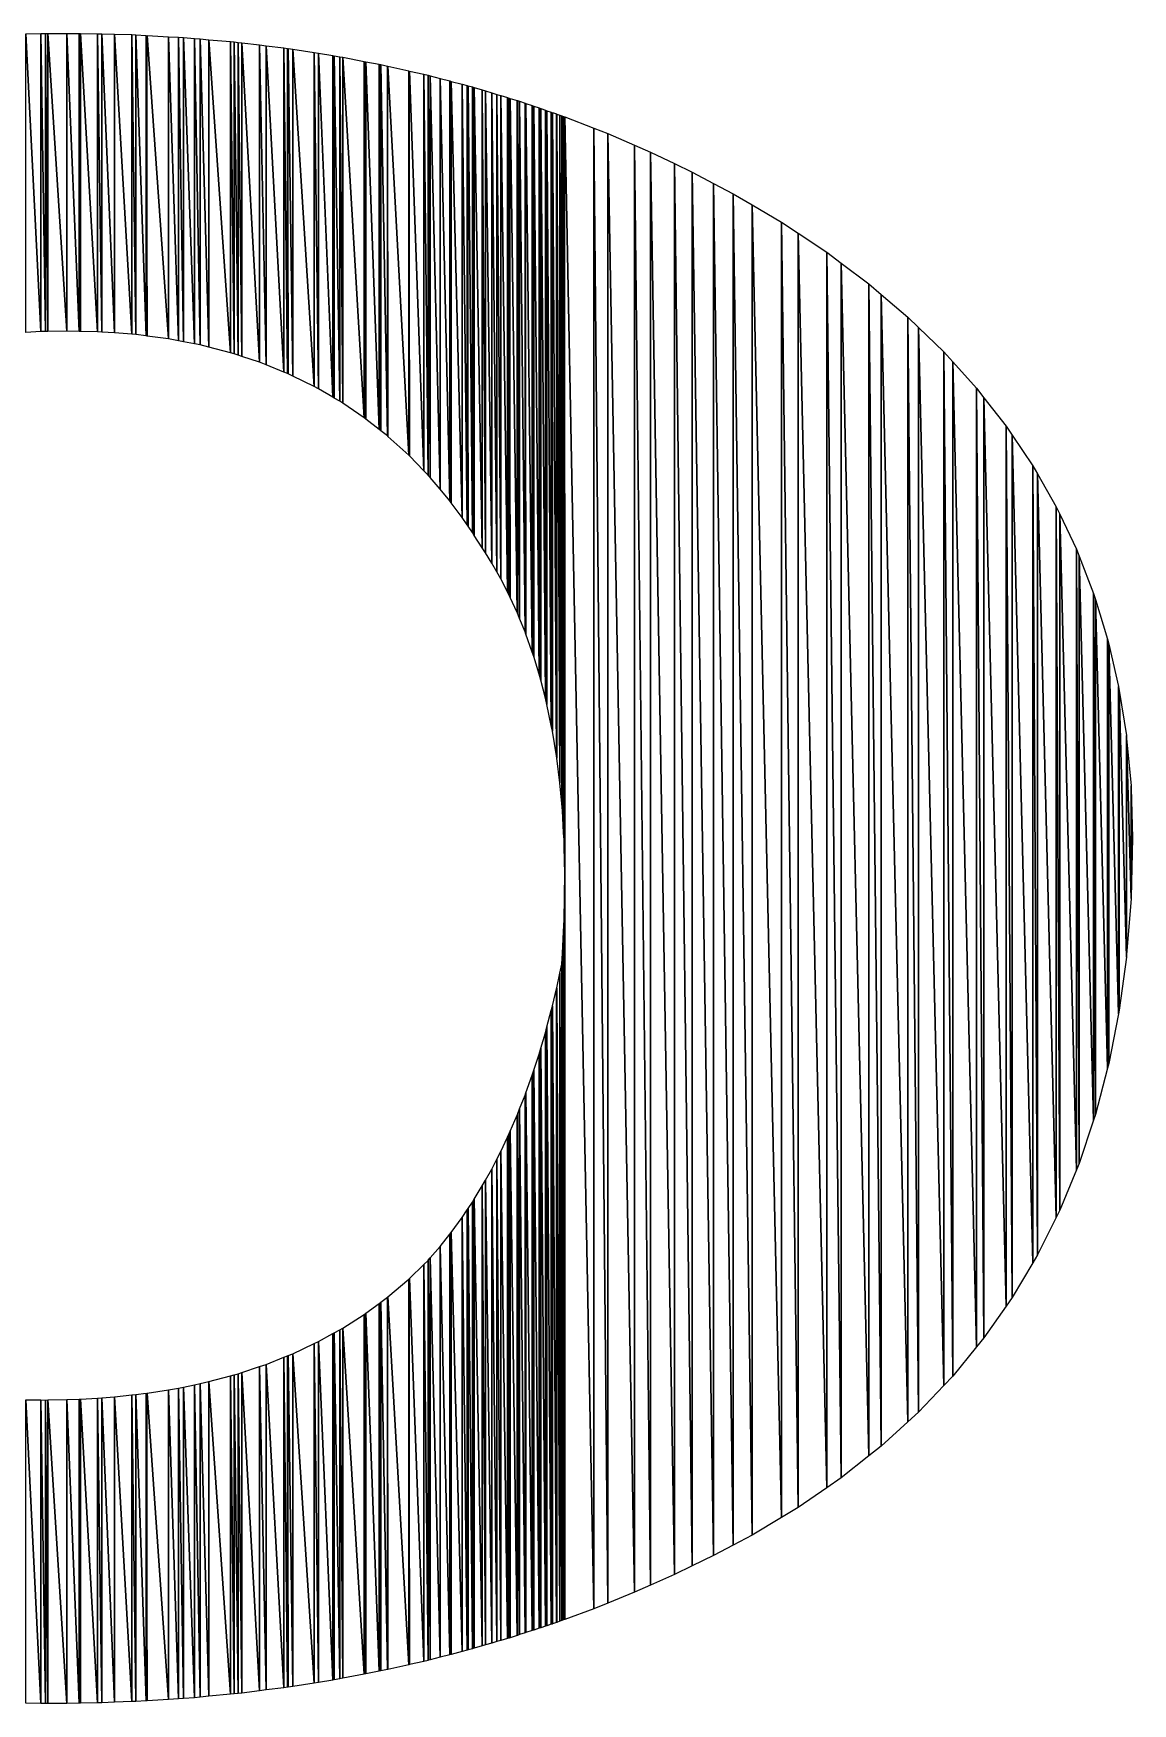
# Model space of a CAD drawing. Extents: x 0 to 4200, y 0 to 2970.
# Drawn here: x 3882.6 to 3898.12, y 308.56 to 332.15 of the extents above; entities that cross this region are included whole.
import ezdxf

# ---------------------------------------------------------------- set-up
doc = ezdxf.new("R2010")
doc.units = 0
doc.layers.get('0').update_dxf_attribs({"linetype": 'CONTINUOUS'})

msp = doc.modelspace()

# ---------------------------------------------------------------- linework, layer by layer
at = {"color": 7, "linetype": 'CONTINUOUS'}
for points in [[(3882.701751, 327.939749), (3882.488992, 332.146572), (3882.701751, 332.147879), (3882.701751, 327.939749)], [(3882.488992, 327.928352), (3882.488992, 332.146572), (3882.701751, 327.939749), (3882.488992, 327.928352)], [(3882.764672, 327.940846), (3882.701751, 332.147879), (3882.764672, 332.148265), (3882.764672, 327.940846)], [(3882.701751, 327.939749), (3882.701751, 332.147879), (3882.764672, 327.940846), (3882.701751, 327.939749)], [(3882.799983, 327.941462), (3882.764672, 332.148265), (3882.799983, 332.148482), (3882.799983, 327.941462)], [(3882.764672, 327.940846), (3882.764672, 332.148265), (3882.799983, 327.941462), (3882.764672, 327.940846)], [(3883.06795, 327.946132), (3882.799983, 332.148482), (3883.06795, 332.150128), (3883.06795, 327.946132)], [(3882.799983, 327.941462), (3882.799983, 332.148482), (3883.06795, 327.946132), (3882.799983, 327.941462)], [(3883.24313, 327.94181), (3883.06795, 332.150128), (3883.24313, 332.151203), (3883.24313, 327.94181)], [(3883.06795, 327.946132), (3883.06795, 332.150128), (3883.24313, 327.94181), (3883.06795, 327.946132)], [(3883.24313, 327.94181), (3883.24313, 332.151203), (3883.260553, 327.94138), (3883.24313, 327.94181)], [(3883.260553, 327.94138), (3883.24313, 332.151203), (3883.260553, 332.150788), (3883.260553, 327.94138)], [(3883.260553, 327.94138), (3883.260553, 332.150788), (3883.500238, 327.935466), (3883.260553, 327.94138)], [(3883.500238, 327.935466), (3883.260553, 332.150788), (3883.500238, 332.145073), (3883.500238, 327.935466)], [(3883.500238, 327.935466), (3883.500238, 332.145073), (3883.563853, 327.933896), (3883.500238, 327.935466)], [(3883.563853, 327.933896), (3883.500238, 332.145073), (3883.563853, 332.143556), (3883.563853, 327.933896)], [(3883.563853, 327.933896), (3883.563853, 332.143556), (3883.739557, 327.920433), (3883.563853, 327.933896)], [(3883.739557, 327.920433), (3883.563853, 332.143556), (3883.739557, 332.139367), (3883.739557, 327.920433)], [(3883.739557, 327.920433), (3883.739557, 332.139367), (3883.984672, 327.90165), (3883.739557, 327.920433)], [(3883.984672, 327.90165), (3883.739557, 332.139367), (3883.984672, 332.133522), (3883.984672, 327.90165)], [(3883.984672, 327.90165), (3883.984672, 332.133522), (3884.04289, 327.897189), (3883.984672, 327.90165)], [(3884.04289, 327.897189), (3883.984672, 332.133522), (3884.04289, 332.130331), (3884.04289, 327.897189)], [(3884.04289, 327.897189), (3884.04289, 332.130331), (3884.189985, 327.877719), (3884.04289, 327.897189)], [(3884.189985, 327.877719), (3884.04289, 332.130331), (3884.189985, 332.122266), (3884.189985, 327.877719)], [(3884.189985, 327.877719), (3884.189985, 332.122266), (3884.20169, 327.87617)], [(3884.20169, 327.87617), (3884.189985, 332.122266), (3884.20169, 327.87617)], [(3884.20169, 327.87617), (3884.20169, 332.121625), (3884.505067, 327.836013), (3884.20169, 327.87617)], [(3884.505067, 327.836013), (3884.20169, 332.121625), (3884.505067, 332.104993), (3884.505067, 327.836013)], [(3884.505067, 327.836013), (3884.505067, 332.104993), (3884.646956, 327.808724), (3884.505067, 327.836013)], [(3884.646956, 327.808724), (3884.505067, 332.104993), (3884.646956, 332.097214), (3884.646956, 327.808724)], [(3884.646956, 327.808724), (3884.646956, 332.097214), (3884.713618, 327.795904), (3884.646956, 327.808724)], [(3884.713618, 327.795904), (3884.646956, 332.097214), (3884.713618, 332.09356), (3884.713618, 327.795904)], [(3884.713618, 327.795904), (3884.713618, 332.09356), (3884.869227, 327.765977), (3884.713618, 327.795904)], [(3884.869227, 327.765977), (3884.713618, 332.09356), (3884.869227, 332.080045), (3884.869227, 327.765977)], [(3884.869227, 327.765977), (3884.869227, 332.080045), (3884.950386, 327.750368), (3884.869227, 327.765977)], [(3884.950386, 327.750368), (3884.869227, 332.080045), (3884.950386, 332.072997), (3884.950386, 327.750368)], [(3884.950386, 327.750368), (3884.950386, 332.072997), (3885.075361, 327.718251), (3884.950386, 327.750368)], [(3885.075361, 327.718251), (3884.950386, 332.072997), (3885.075361, 332.062143), (3885.075361, 327.718251)], [(3885.075361, 327.718251), (3885.075361, 332.062143), (3885.378853, 327.640257), (3885.075361, 327.718251)], [(3885.378853, 327.640257), (3885.075361, 332.062143), (3885.378853, 332.035786), (3885.378853, 327.640257)], [(3885.378853, 327.640257), (3885.378853, 332.035786), (3885.429968, 327.623545), (3885.378853, 327.640257)], [(3885.429968, 327.623545), (3885.378853, 332.035786), (3885.429968, 332.031347), (3885.429968, 327.623545)], [(3885.429968, 327.623545), (3885.429968, 332.031347), (3885.486911, 327.604928), (3885.429968, 327.623545)], [(3885.486911, 327.604928), (3885.429968, 332.031347), (3885.486911, 332.024515), (3885.486911, 327.604928)], [(3885.486911, 327.604928), (3885.486911, 332.024515), (3885.537971, 327.588235), (3885.486911, 327.604928)], [(3885.537971, 327.588235), (3885.486911, 332.024515), (3885.537971, 332.01839), (3885.537971, 327.588235)], [(3885.537971, 327.588235), (3885.537971, 332.01839), (3885.79047, 327.505681), (3885.537971, 327.588235)], [(3885.79047, 327.505681), (3885.537971, 332.01839), (3885.79047, 331.988096), (3885.79047, 327.505681)], [(3885.79047, 327.505681), (3885.79047, 331.988096), (3885.881611, 327.468964), (3885.79047, 327.505681)], [(3885.881611, 327.468964), (3885.79047, 331.988096), (3885.881611, 331.977162), (3885.881611, 327.468964)], [(3885.881611, 327.468964), (3885.881611, 331.977162), (3886.133724, 327.367397), (3885.881611, 327.468964)], [(3886.133724, 327.367397), (3885.881611, 331.977162), (3886.133724, 331.946915), (3886.133724, 327.367397)], [(3886.133724, 327.367397), (3886.133724, 331.946915), (3886.185243, 327.346642), (3886.133724, 327.367397)], [(3886.185243, 327.346642), (3886.133724, 331.946915), (3886.185243, 331.938968), (3886.185243, 327.346642)], [(3886.185243, 327.346642), (3886.185243, 331.938968), (3886.196219, 327.341313)], [(3886.196219, 327.341313), (3886.185243, 331.938968), (3886.196219, 327.341313)], [(3886.196219, 327.341313), (3886.196219, 331.937275), (3886.259467, 327.310604), (3886.196219, 327.341313)], [(3886.259467, 327.310604), (3886.196219, 331.937275), (3886.259467, 331.927518), (3886.259467, 327.310604)], [(3886.259467, 327.310604), (3886.259467, 331.927518), (3886.563174, 327.163142), (3886.259467, 327.310604)], [(3886.563174, 327.163142), (3886.259467, 331.927518), (3886.563174, 331.880668), (3886.563174, 327.163142)], [(3886.563174, 327.163142), (3886.563174, 331.880668), (3886.620483, 327.130136), (3886.563174, 327.163142)], [(3886.620483, 327.130136), (3886.563174, 331.880668), (3886.620483, 331.871827), (3886.620483, 327.130136)], [(3886.620483, 327.130136), (3886.620483, 331.871827), (3886.824886, 327.012416), (3886.620483, 327.130136)], [(3886.824886, 327.012416), (3886.620483, 331.871827), (3886.824886, 331.840296), (3886.824886, 327.012416)], [(3886.824886, 327.012416), (3886.824886, 331.840296), (3886.843978, 327.001421), (3886.824886, 327.012416)], [(3886.843978, 327.001421), (3886.824886, 331.840296), (3886.843978, 331.836673), (3886.843978, 327.001421)], [(3886.843978, 327.001421), (3886.843978, 331.836673), (3886.924267, 326.955181), (3886.843978, 327.001421)], [(3886.924267, 326.955181), (3886.843978, 331.836673), (3886.924267, 331.821436), (3886.924267, 326.955181)], [(3886.924267, 326.955181), (3886.924267, 331.821436), (3886.964666, 326.927906), (3886.924267, 326.955181)], [(3886.964666, 326.927906), (3886.924267, 331.821436), (3886.964666, 331.813769), (3886.964666, 326.927906)], [(3886.964666, 326.927906), (3886.964666, 331.813769), (3887.268527, 326.722761), (3886.964666, 326.927906)], [(3887.268527, 326.722761), (3886.964666, 331.813769), (3887.268527, 331.756104), (3887.268527, 326.722761)], [(3887.268527, 326.722761), (3887.268527, 331.756104), (3887.292021, 326.70433), (3887.268527, 326.722761)], [(3887.292021, 326.70433), (3887.268527, 331.756104), (3887.292021, 331.751645), (3887.292021, 326.70433)], [(3887.292021, 326.70433), (3887.292021, 331.751645), (3887.481252, 326.555874), (3887.292021, 326.70433)], [(3887.481252, 326.555874), (3887.292021, 331.751645), (3887.481252, 331.715734), (3887.481252, 326.555874)], [(3887.481252, 326.555874), (3887.481252, 331.715734), (3887.503455, 326.538455), (3887.481252, 326.555874)], [(3887.503455, 326.538455), (3887.481252, 331.715734), (3887.503455, 331.71152), (3887.503455, 326.538455)], [(3887.503455, 326.538455), (3887.503455, 331.71152), (3887.595958, 326.465885), (3887.503455, 326.538455)], [(3887.595958, 326.465885), (3887.503455, 331.71152), (3887.595958, 331.690561), (3887.595958, 326.465885)], [(3887.595958, 326.465885), (3887.595958, 331.690561), (3887.602554, 326.459911)], [(3887.602554, 326.459911), (3887.595958, 331.690561), (3887.602554, 326.459911)], [(3887.602554, 326.459911), (3887.602554, 331.689066), (3887.896269, 326.193876), (3887.602554, 326.459911)], [(3887.896269, 326.193876), (3887.602554, 331.689066), (3887.896269, 331.622514), (3887.896269, 326.193876)], [(3887.896269, 326.193876), (3887.896269, 331.622514), (3887.906563, 326.184553)], [(3887.906563, 326.184553), (3887.896269, 331.622514), (3887.906563, 326.184553)], [(3887.906563, 326.184553), (3887.906563, 331.620182), (3888.108046, 325.974838), (3887.906563, 326.184553)], [(3888.108046, 325.974838), (3887.906563, 331.620182), (3888.108046, 331.574529), (3888.108046, 325.974838)], [(3888.108046, 325.974838), (3888.108046, 331.574529), (3888.169432, 325.910944), (3888.108046, 325.974838)], [(3888.169432, 325.910944), (3888.108046, 331.574529), (3888.169432, 331.560619), (3888.169432, 325.910944)], [(3888.169432, 325.910944), (3888.169432, 331.560619), (3888.173173, 325.90705)], [(3888.173173, 325.90705), (3888.169432, 331.560619), (3888.173173, 325.90705)], [(3888.173173, 325.90705), (3888.173173, 331.559629), (3888.200346, 325.878767), (3888.173173, 325.90705)], [(3888.200346, 325.878767), (3888.173173, 331.559629), (3888.200346, 331.552434), (3888.200346, 325.878767)], [(3888.200346, 325.878767), (3888.200346, 331.552434), (3888.338642, 325.71387), (3888.200346, 325.878767)], [(3888.338642, 325.71387), (3888.200346, 331.552434), (3888.338642, 331.515818), (3888.338642, 325.71387)], [(3888.338642, 325.71387), (3888.338642, 331.515818), (3888.477311, 325.548529), (3888.338642, 325.71387)], [(3888.477311, 325.548529), (3888.338642, 331.515818), (3888.477311, 331.479103), (3888.477311, 325.548529)], [(3888.477311, 325.548529), (3888.477311, 331.479103), (3888.497642, 325.520809), (3888.477311, 325.548529)], [(3888.497642, 325.520809), (3888.477311, 331.479103), (3888.497642, 331.47372), (3888.497642, 325.520809)], [(3888.497642, 325.520809), (3888.497642, 331.47372), (3888.650198, 325.312815), (3888.497642, 325.520809)], [(3888.650198, 325.312815), (3888.497642, 331.47372), (3888.650198, 331.433328), (3888.650198, 325.312815)], [(3888.650198, 325.312815), (3888.650198, 331.433328), (3888.724363, 325.211699), (3888.650198, 325.312815)], [(3888.724363, 325.211699), (3888.650198, 331.433328), (3888.724363, 331.413692), (3888.724363, 325.211699)], [(3888.724363, 325.211699), (3888.724363, 331.413692), (3888.737462, 325.19384), (3888.724363, 325.211699)], [(3888.737462, 325.19384), (3888.724363, 331.413692), (3888.737462, 325.19384)], [(3888.737462, 325.19384), (3888.737462, 331.410224), (3888.796334, 325.102114), (3888.737462, 325.19384)], [(3888.796334, 325.102114), (3888.737462, 331.410224), (3888.796334, 331.394636), (3888.796334, 325.102114)], [(3888.796334, 325.102114), (3888.796334, 331.394636), (3888.822818, 325.060851), (3888.796334, 325.102114)], [(3888.822818, 325.060851), (3888.796334, 331.394636), (3888.822818, 331.387624), (3888.822818, 325.060851)], [(3888.822818, 325.060851), (3888.822818, 331.387624), (3888.936074, 324.884392), (3888.822818, 325.060851)], [(3888.936074, 324.884392), (3888.822818, 331.387624), (3888.936074, 331.353149), (3888.936074, 324.884392)], [(3888.936074, 324.884392), (3888.936074, 331.353149), (3888.980803, 324.814702), (3888.936074, 324.884392)], [(3888.980803, 324.814702), (3888.936074, 331.353149), (3888.980803, 331.339534), (3888.980803, 324.814702)], [(3888.980803, 324.814702), (3888.980803, 331.339534), (3889.069442, 324.667898), (3888.980803, 324.814702)], [(3889.069442, 324.667898), (3888.980803, 331.339534), (3889.069442, 331.312552), (3889.069442, 324.667898)], [(3889.069442, 324.667898), (3889.069442, 331.312552), (3889.142516, 324.546874), (3889.069442, 324.667898)], [(3889.142516, 324.546874), (3889.069442, 331.312552), (3889.142516, 331.290308), (3889.142516, 324.546874)], [(3889.142516, 324.546874), (3889.142516, 331.290308), (3889.196463, 324.445405), (3889.142516, 324.546874)], [(3889.196463, 324.445405), (3889.142516, 331.290308), (3889.196463, 331.273887), (3889.196463, 324.445405)], [(3889.196463, 324.445405), (3889.196463, 331.273887), (3889.291633, 324.266397), (3889.196463, 324.445405)], [(3889.291633, 324.266397), (3889.196463, 331.273887), (3889.291633, 331.244917), (3889.291633, 324.266397)], [(3889.291633, 324.266397), (3889.291633, 331.244917), (3889.31716, 324.211586), (3889.291633, 324.266397)], [(3889.31716, 324.211586), (3889.291633, 331.244917), (3889.31716, 331.237147), (3889.31716, 324.211586)], [(3889.31716, 324.211586), (3889.31716, 331.237147), (3889.33021, 324.183565), (3889.31716, 324.211586)], [(3889.33021, 324.183565), (3889.31716, 331.237147), (3889.33021, 324.183565)], [(3889.33021, 324.183565), (3889.33021, 331.233174), (3889.428157, 323.973255), (3889.33021, 324.183565)], [(3889.428157, 323.973255), (3889.33021, 331.233174), (3889.428157, 331.203359), (3889.428157, 323.973255)], [(3889.428157, 323.973255), (3889.428157, 331.203359), (3889.431558, 323.964862)], [(3889.431558, 323.964862), (3889.428157, 331.203359), (3889.431558, 323.964862)], [(3889.431558, 323.964862), (3889.431558, 331.202324), (3889.463613, 323.885761), (3889.431558, 323.964862)], [(3889.463613, 323.885761), (3889.431558, 331.202324), (3889.463613, 331.192566), (3889.463613, 323.885761)], [(3889.463613, 323.885761), (3889.463613, 331.192566), (3889.539681, 323.698054), (3889.463613, 323.885761)], [(3889.539681, 323.698054), (3889.463613, 331.192566), (3889.539681, 331.16628), (3889.539681, 323.698054)], [(3889.539681, 323.698054), (3889.539681, 331.16628), (3889.552089, 323.667435), (3889.539681, 323.698054)], [(3889.552089, 323.667435), (3889.539681, 331.16628), (3889.552089, 323.667435)], [(3889.552089, 323.667435), (3889.552089, 331.161992), (3889.641553, 323.411511), (3889.552089, 323.667435)], [(3889.641553, 323.411511), (3889.552089, 331.161992), (3889.641553, 331.131076), (3889.641553, 323.411511)], [(3889.641553, 323.411511), (3889.641553, 331.131076), (3889.663432, 323.348924), (3889.641553, 323.411511)], [(3889.663432, 323.348924), (3889.641553, 331.131076), (3889.663432, 331.123515), (3889.663432, 323.348924)], [(3889.663432, 323.348924), (3889.663432, 331.123515), (3889.737198, 323.101519), (3889.663432, 323.348924)], [(3889.737198, 323.101519), (3889.663432, 331.123515), (3889.737198, 331.098023), (3889.737198, 323.101519)], [(3889.737198, 323.101519), (3889.737198, 331.098023), (3889.762188, 323.017706), (3889.737198, 323.101519)], [(3889.762188, 323.017706), (3889.737198, 331.098023), (3889.762188, 331.089388), (3889.762188, 323.017706)], [(3889.762188, 323.017706), (3889.762188, 331.089388), (3889.826641, 322.760454), (3889.762188, 323.017706)], [(3889.826641, 322.760454), (3889.762188, 331.089388), (3889.826641, 331.067114), (3889.826641, 322.760454)], [(3889.826641, 322.760454), (3889.826641, 331.067114), (3889.84836, 322.673768), (3889.826641, 322.760454)], [(3889.84836, 322.673768), (3889.826641, 331.067114), (3889.84836, 331.059609), (3889.84836, 322.673768)], [(3889.84836, 322.673768), (3889.84836, 331.059609), (3889.909906, 322.375469), (3889.84836, 322.673768)], [(3889.909906, 322.375469), (3889.84836, 331.059609), (3889.909906, 331.038341), (3889.909906, 322.375469)], [(3889.909906, 322.375469), (3889.909906, 331.038341), (3889.92195, 322.317096), (3889.909906, 322.375469)], [(3889.92195, 322.317096), (3889.909906, 331.038341), (3889.92195, 322.317096)], [(3889.92195, 322.317096), (3889.92195, 331.034179), (3889.92559, 322.295056), (3889.92195, 322.317096)], [(3889.92559, 322.295056), (3889.92195, 331.034179), (3889.92559, 322.295056)], [(3889.92559, 322.295056), (3889.92559, 331.032921), (3889.98296, 321.947676), (3889.92559, 322.295056)], [(3889.98296, 321.947676), (3889.92559, 331.032921), (3889.98296, 331.013095), (3889.98296, 321.947676)], [(3889.98296, 321.947676), (3889.98296, 331.013095), (3889.987017, 321.915665), (3889.98296, 321.947676)], [(3889.987017, 321.915665), (3889.98296, 331.013095), (3889.987017, 321.915665)], [(3889.987017, 321.915665), (3889.987017, 331.011693), (3890.031393, 321.565493), (3889.987017, 321.915665)], [(3890.031393, 321.565493), (3889.987017, 331.011693), (3890.031393, 330.996358), (3890.031393, 321.565493)], [(3890.031393, 321.565493), (3890.031393, 330.996358), (3890.057998, 321.272455), (3890.031393, 321.565493)], [(3890.057998, 321.272455), (3890.031393, 330.996358), (3890.057998, 330.987164), (3890.057998, 321.272455)], [(3890.057998, 321.272455), (3890.057998, 330.987164), (3890.067251, 321.170534), (3890.057998, 321.272455)], [(3890.067251, 321.170534), (3890.057998, 330.987164), (3890.067251, 321.170534)], [(3890.067251, 321.170534), (3890.067251, 330.983967), (3890.08498, 320.860088), (3890.067251, 321.170534)], [(3890.08498, 320.860088), (3890.067251, 330.983967), (3890.08498, 330.97784), (3890.08498, 320.860088)], [(3890.08498, 320.860088), (3890.08498, 330.97784), (3890.090536, 320.762785), (3890.08498, 320.860088)], [(3890.090536, 320.762785), (3890.08498, 330.97784), (3890.090536, 320.762785)], [(3890.090536, 320.762785), (3890.090536, 330.97592), (3890.091818, 320.712471), (3890.090536, 320.762785)], [(3890.091818, 320.712471), (3890.090536, 330.97592), (3890.091818, 320.712471)], [(3890.091818, 320.712471), (3890.091818, 330.975477), (3890.099398, 320.41496), (3890.091818, 320.712471)], [(3890.099398, 320.41496), (3890.091818, 330.975477), (3890.099398, 320.41496)], [(3890.099398, 320.41496), (3890.099398, 330.972533), (3890.101251, 320.342231), (3890.099398, 320.41496)], [(3890.101251, 320.342231), (3890.099398, 330.972533), (3890.101251, 320.342231)], [(3890.101251, 309.751378), (3890.101251, 330.971813), (3890.510508, 309.901002), (3890.101251, 309.751378)], [(3890.510508, 309.901002), (3890.101251, 330.971813), (3890.510508, 330.812868), (3890.510508, 309.901002)], [(3890.510508, 309.901002), (3890.510508, 330.812868), (3890.707434, 309.980679), (3890.510508, 309.901002)], [(3890.707434, 309.980679), (3890.510508, 330.812868), (3890.707434, 330.736387), (3890.707434, 309.980679)], [(3890.707434, 309.980679), (3890.707434, 330.736387), (3891.084969, 310.133432), (3890.707434, 309.980679)], [(3891.084969, 310.133432), (3890.707434, 330.736387), (3891.084969, 330.572947), (3891.084969, 310.133432)], [(3891.084969, 310.133432), (3891.084969, 330.572947), (3891.310462, 310.233789), (3891.084969, 310.133432)], [(3891.310462, 310.233789), (3891.084969, 330.572947), (3891.310462, 330.475328), (3891.310462, 310.233789)], [(3891.310462, 310.233789), (3891.310462, 330.475328), (3891.648978, 310.384446), (3891.310462, 310.233789)], [(3891.648978, 310.384446), (3891.310462, 330.475328), (3891.648978, 330.313078), (3891.648978, 310.384446)], [(3891.648978, 310.384446), (3891.648978, 330.313078), (3891.900903, 310.507139), (3891.648978, 310.384446)], [(3891.900903, 310.507139), (3891.648978, 330.313078), (3891.900903, 330.192331), (3891.900903, 310.507139)], [(3891.900903, 310.507139), (3891.900903, 330.192331), (3892.20254, 310.654043), (3891.900903, 310.507139)], [(3892.20254, 310.654043), (3891.900903, 330.192331), (3892.20254, 330.033173), (3892.20254, 310.654043)], [(3892.20254, 310.654043), (3892.20254, 330.033173), (3892.478756, 310.800603), (3892.20254, 310.654043)], [(3892.478756, 310.800603), (3892.20254, 330.033173), (3892.478756, 329.887427), (3892.478756, 310.800603)], [(3892.478756, 310.800603), (3892.478756, 329.887427), (3892.745658, 310.94222), (3892.478756, 310.800603)], [(3892.745658, 310.94222), (3892.478756, 329.887427), (3892.745658, 329.729927), (3892.745658, 310.94222)], [(3892.745658, 310.94222), (3892.745658, 329.729927), (3893.161942, 311.190926), (3892.745658, 310.94222)], [(3893.161942, 311.190926), (3892.745658, 329.729927), (3893.161942, 329.484276), (3893.161942, 311.190926)], [(3893.161942, 311.190926), (3893.161942, 329.484276), (3893.396523, 311.331075), (3893.161942, 311.190926)], [(3893.396523, 311.331075), (3893.161942, 329.484276), (3893.396523, 329.328236), (3893.396523, 311.331075)], [(3893.396523, 311.331075), (3893.396523, 329.328236), (3893.801073, 311.609465), (3893.396523, 311.331075)], [(3893.801073, 311.609465), (3893.396523, 329.328236), (3893.801073, 329.059135), (3893.801073, 311.609465)], [(3893.801073, 311.609465), (3893.801073, 329.059135), (3894.005419, 311.750085), (3893.801073, 311.609465)], [(3894.005419, 311.750085), (3893.801073, 329.059135), (3894.005419, 328.905588), (3894.005419, 311.750085)], [(3894.005419, 311.750085), (3894.005419, 328.905588), (3894.396147, 312.059663), (3894.005419, 311.750085)], [(3894.396147, 312.059663), (3894.005419, 328.905588), (3894.396147, 328.611991), (3894.396147, 312.059663)], [(3894.396147, 312.059663), (3894.396147, 328.611991), (3894.572344, 312.199265), (3894.396147, 312.059663)], [(3894.572344, 312.199265), (3894.396147, 328.611991), (3894.572344, 328.461968), (3894.572344, 312.199265)], [(3894.572344, 312.199265), (3894.572344, 328.461968), (3894.947162, 312.541533), (3894.572344, 312.199265)], [(3894.947162, 312.541533), (3894.572344, 328.461968), (3894.947162, 328.142829), (3894.947162, 312.541533)], [(3894.947162, 312.541533), (3894.947162, 328.142829), (3895.097294, 312.678628), (3894.947162, 312.541533)], [(3895.097294, 312.678628), (3894.947162, 328.142829), (3895.097294, 327.997364), (3895.097294, 312.678628)], [(3895.097294, 312.678628), (3895.097294, 327.997364), (3895.454113, 313.055091), (3895.097294, 312.678628)], [(3895.454113, 313.055091), (3895.097294, 327.997364), (3895.454113, 327.651636), (3895.454113, 313.055091)], [(3895.454113, 313.055091), (3895.454113, 327.651636), (3895.580266, 313.188188), (3895.454113, 313.055091)], [(3895.580266, 313.188188), (3895.454113, 327.651636), (3895.580266, 327.51176), (3895.580266, 313.188188)], [(3895.580266, 313.188188), (3895.580266, 327.51176), (3895.916998, 313.600348), (3895.580266, 313.188188)], [(3895.916998, 313.600348), (3895.580266, 327.51176), (3895.916998, 327.138396), (3895.916998, 313.600348)], [(3895.916998, 313.600348), (3895.916998, 327.138396), (3896.021256, 313.72796), (3895.916998, 313.600348)], [(3896.021256, 313.72796), (3895.916998, 327.138396), (3896.021256, 327.005141), (3896.021256, 313.72796)], [(3896.021256, 313.72796), (3896.021256, 327.005141), (3896.335813, 314.177319), (3896.021256, 313.72796)], [(3896.335813, 314.177319), (3896.021256, 327.005141), (3896.335813, 326.603098), (3896.335813, 314.177319)], [(3896.335813, 314.177319), (3896.335813, 326.603098), (3896.420262, 314.297958), (3896.335813, 314.177319)], [(3896.420262, 314.297958), (3896.335813, 326.603098), (3896.420262, 326.477492), (3896.420262, 314.297958)], [(3896.420262, 314.297958), (3896.420262, 326.477492), (3896.710556, 314.786013), (3896.420262, 314.297958)], [(3896.710556, 314.786013), (3896.420262, 326.477492), (3896.710556, 326.045725), (3896.710556, 314.786013)], [(3896.710556, 314.786013), (3896.710556, 326.045725), (3896.777281, 314.898195), (3896.710556, 314.786013)], [(3896.777281, 314.898195), (3896.710556, 326.045725), (3896.777281, 325.928796), (3896.777281, 314.898195)], [(3896.777281, 314.898195), (3896.777281, 325.928796), (3897.041223, 315.426442), (3896.777281, 314.898195)], [(3897.041223, 315.426442), (3896.777281, 325.928796), (3897.041223, 325.466265), (3897.041223, 315.426442)], [(3897.041223, 315.426442), (3897.041223, 325.466265), (3897.09231, 315.528686), (3897.041223, 315.426442)], [(3897.09231, 315.528686), (3897.041223, 325.466265), (3897.09231, 325.359031), (3897.09231, 315.528686)], [(3897.09231, 315.528686), (3897.09231, 325.359031), (3897.327811, 316.098613), (3897.09231, 315.528686)], [(3897.327811, 316.098613), (3897.09231, 325.359031), (3897.327811, 324.864702), (3897.327811, 316.098613)], [(3897.327811, 316.098613), (3897.327811, 324.864702), (3897.365344, 316.189444), (3897.327811, 316.098613)], [(3897.365344, 316.189444), (3897.327811, 324.864702), (3897.365344, 324.768175), (3897.365344, 316.189444)], [(3897.365344, 316.189444), (3897.365344, 324.768175), (3897.570317, 316.802525), (3897.365344, 316.189444)], [(3897.570317, 316.802525), (3897.365344, 324.768175), (3897.570317, 324.241024), (3897.570317, 316.802525)], [(3897.570317, 316.802525), (3897.570317, 324.241024), (3897.596382, 316.880485), (3897.570317, 316.802525)], [(3897.596382, 316.880485), (3897.570317, 324.241024), (3897.596382, 324.156191), (3897.596382, 316.880485)], [(3897.596382, 316.880485), (3897.596382, 324.156191), (3897.768739, 317.538168), (3897.596382, 316.880485)], [(3897.768739, 317.538168), (3897.596382, 324.156191), (3897.768739, 323.595216), (3897.768739, 317.538168)], [(3897.768739, 317.538168), (3897.768739, 323.595216), (3897.78542, 317.601821), (3897.768739, 317.538168)], [(3897.78542, 317.601821), (3897.768739, 323.595216), (3897.78542, 323.52302), (3897.78542, 317.601821)], [(3897.78542, 317.601821), (3897.78542, 323.52302), (3897.923072, 318.305499), (3897.78542, 317.601821)], [(3897.923072, 318.305499), (3897.78542, 323.52302), (3897.923072, 322.927264), (3897.923072, 318.305499)], [(3897.923072, 318.305499), (3897.923072, 322.927264), (3897.932455, 318.353467), (3897.923072, 318.305499)], [(3897.932455, 318.353467), (3897.923072, 322.927264), (3897.932455, 322.868525), (3897.932455, 318.353467)], [(3897.932455, 318.353467), (3897.932455, 322.868525), (3898.033314, 319.104387), (3897.932455, 318.353467)], [(3898.033314, 319.104387), (3897.932455, 322.868525), (3898.033314, 322.237154), (3898.033314, 319.104387)], [(3898.033314, 319.104387), (3898.033314, 322.237154), (3898.037484, 319.135436), (3898.033314, 319.104387)], [(3898.037484, 319.135436), (3898.033314, 322.237154), (3898.037484, 322.192248), (3898.037484, 319.135436)], [(3898.037484, 319.135436), (3898.037484, 322.192248), (3898.099461, 319.934305), (3898.037484, 319.135436)], [(3898.099461, 319.934305), (3898.037484, 322.192248), (3898.099461, 321.524872), (3898.099461, 319.934305)], [(3898.099461, 319.934305), (3898.099461, 321.524872), (3898.100504, 319.947744)], [(3898.100504, 319.947744), (3898.099461, 321.524872), (3898.100504, 321.490144), (3898.100504, 319.947744)], [(3898.100504, 319.947744), (3898.100504, 321.490144), (3898.121511, 320.790404), (3898.100504, 319.947744)], [(3890.101251, 309.751378), (3890.099398, 319.908859), (3890.101251, 320.342231), (3890.101251, 309.751378)], [(3890.099398, 309.750701), (3890.091818, 319.674283), (3890.099398, 319.908859), (3890.099398, 309.750701)], [(3890.099398, 309.750701), (3890.099398, 319.908859), (3890.101251, 309.751378)], [(3890.090536, 309.747461), (3890.08498, 319.462654), (3890.090536, 319.634613), (3890.090536, 309.747461)], [(3890.091818, 309.74793), (3890.090536, 319.634613), (3890.091818, 319.674283), (3890.091818, 309.74793)], [(3890.090536, 309.747461), (3890.090536, 319.634613), (3890.091818, 309.74793)], [(3890.091818, 309.74793), (3890.091818, 319.674283), (3890.099398, 309.750701)], [(3890.08498, 309.74543), (3890.067251, 319.161032), (3890.08498, 319.462654), (3890.08498, 309.74543)], [(3890.08498, 309.74543), (3890.08498, 319.462654), (3890.090536, 309.747461)], [(3890.057998, 309.735565), (3890.031393, 318.879345), (3890.057998, 319.003603), (3890.057998, 309.735565)], [(3890.067251, 309.738948), (3890.057998, 319.003603), (3890.067251, 319.161032), (3890.067251, 309.738948)], [(3890.057998, 309.735565), (3890.057998, 319.003603), (3890.067251, 309.738948)], [(3890.067251, 309.738948), (3890.067251, 319.161032), (3890.08498, 309.74543), (3890.067251, 309.738948)], [(3890.031393, 309.725838), (3889.987017, 318.672085), (3890.031393, 318.879345), (3890.031393, 309.725838)], [(3890.031393, 309.725838), (3890.031393, 318.879345), (3890.057998, 309.735565), (3890.031393, 309.725838)], [(3889.98296, 309.708131), (3889.92559, 318.41549), (3889.98296, 318.655139), (3889.98296, 309.708131)], [(3889.987017, 309.709615), (3889.98296, 318.655139), (3889.987017, 318.672085), (3889.987017, 309.709615)], [(3889.98296, 309.708131), (3889.98296, 318.655139), (3889.987017, 309.709615)], [(3889.987017, 309.709615), (3889.987017, 318.672085), (3890.031393, 309.725838), (3889.987017, 309.709615)], [(3889.909906, 309.682013), (3889.84836, 318.118834), (3889.909906, 318.349975), (3889.909906, 309.682013)], [(3889.92195, 309.685963), (3889.909906, 318.349975), (3889.92195, 318.400285), (3889.92195, 309.685963)], [(3889.909906, 309.682013), (3889.909906, 318.349975), (3889.92195, 309.685963)], [(3889.92559, 309.687157), (3889.92195, 318.400285), (3889.92559, 318.41549), (3889.92559, 309.687157)], [(3889.92195, 309.685963), (3889.92195, 318.400285), (3889.92559, 309.687157)], [(3889.92559, 309.687157), (3889.92559, 318.41549), (3889.98296, 309.708131), (3889.92559, 309.687157)], [(3889.826641, 309.654706), (3889.762188, 317.818699), (3889.826641, 318.037268), (3889.826641, 309.654706)], [(3889.84836, 309.661829), (3889.826641, 318.037268), (3889.84836, 318.118834), (3889.84836, 309.661829)], [(3889.826641, 309.654706), (3889.826641, 318.037268), (3889.84836, 309.661829), (3889.826641, 309.654706)], [(3889.84836, 309.661829), (3889.84836, 318.118834), (3889.909906, 309.682013), (3889.84836, 309.661829)], [(3889.762188, 309.633569), (3889.737198, 317.733956), (3889.762188, 317.818699), (3889.762188, 309.633569)], [(3889.762188, 309.633569), (3889.762188, 317.818699), (3889.826641, 309.654706), (3889.762188, 309.633569)], [(3889.737198, 309.625373), (3889.663432, 317.507269), (3889.737198, 317.733956), (3889.737198, 309.625373)], [(3889.737198, 309.625373), (3889.737198, 317.733956), (3889.762188, 309.633569), (3889.737198, 309.625373)], [(3889.641553, 309.594006), (3889.552089, 317.190152), (3889.641553, 317.440034), (3889.641553, 309.594006)], [(3889.663432, 309.601181), (3889.641553, 317.440034), (3889.663432, 317.507269), (3889.663432, 309.601181)], [(3889.641553, 309.594006), (3889.641553, 317.440034), (3889.663432, 309.601181), (3889.641553, 309.594006)], [(3889.663432, 309.601181), (3889.663432, 317.507269), (3889.737198, 309.625373), (3889.663432, 309.601181)], [(3889.539681, 309.560596), (3889.463613, 316.96191), (3889.539681, 317.155495), (3889.539681, 309.560596)], [(3889.552089, 309.564665), (3889.539681, 317.155495), (3889.552089, 317.190152), (3889.552089, 309.564665)], [(3889.539681, 309.560596), (3889.539681, 317.155495), (3889.552089, 309.564665)], [(3889.552089, 309.564665), (3889.552089, 317.190152), (3889.641553, 309.594006), (3889.552089, 309.564665)], [(3889.428157, 309.524021), (3889.33021, 316.644862), (3889.428157, 316.872431), (3889.428157, 309.524021)], [(3889.428157, 309.524021), (3889.428157, 316.872431), (3889.431558, 309.525137)], [(3889.431558, 309.525137), (3889.428157, 316.872431), (3889.431558, 309.525137)], [(3889.463613, 309.535649), (3889.431558, 316.880333), (3889.463613, 316.96191), (3889.463613, 309.535649)], [(3889.431558, 309.525137), (3889.431558, 316.880333), (3889.463613, 309.535649), (3889.431558, 309.525137)], [(3889.463613, 309.535649), (3889.463613, 316.96191), (3889.539681, 309.560596), (3889.463613, 309.535649)], [(3889.31716, 309.488094), (3889.291633, 316.560309), (3889.31716, 316.614542), (3889.31716, 309.488094)], [(3889.33021, 309.491899), (3889.31716, 316.614542), (3889.33021, 316.644862), (3889.33021, 309.491899)], [(3889.31716, 309.488094), (3889.31716, 316.614542), (3889.33021, 309.491899)], [(3889.33021, 309.491899), (3889.33021, 316.644862), (3889.428157, 309.524021), (3889.33021, 309.491899)], [(3889.196463, 309.452897), (3889.142516, 316.253183), (3889.196463, 316.358115), (3889.196463, 309.452897)], [(3889.291633, 309.48065), (3889.196463, 316.358115), (3889.291633, 316.560309), (3889.291633, 309.48065)], [(3889.196463, 309.452897), (3889.196463, 316.358115), (3889.291633, 309.48065), (3889.196463, 309.452897)], [(3889.291633, 309.48065), (3889.291633, 316.560309), (3889.31716, 309.488094), (3889.291633, 309.48065)], [(3889.069442, 309.415857), (3888.980803, 315.953055), (3889.069442, 316.111047), (3889.069442, 309.415857)], [(3889.142516, 309.437166), (3889.069442, 316.111047), (3889.142516, 316.253183), (3889.142516, 309.437166)], [(3889.069442, 309.415857), (3889.069442, 316.111047), (3889.142516, 309.437166), (3889.069442, 309.415857)], [(3889.142516, 309.437166), (3889.142516, 316.253183), (3889.196463, 309.452897), (3889.142516, 309.437166)], [(3888.936074, 309.376966), (3888.822818, 315.688241), (3888.936074, 315.87333), (3888.936074, 309.376966)], [(3888.980803, 309.390009), (3888.936074, 315.87333), (3888.980803, 315.953055), (3888.980803, 309.390009)], [(3888.936074, 309.376966), (3888.936074, 315.87333), (3888.980803, 309.390009), (3888.936074, 309.376966)], [(3888.980803, 309.390009), (3888.980803, 315.953055), (3889.069442, 309.415857), (3888.980803, 309.390009)], [(3888.796334, 309.336217), (3888.737462, 315.556721), (3888.796334, 315.64496), (3888.796334, 309.336217)], [(3888.822818, 309.34394), (3888.796334, 315.64496), (3888.822818, 315.688241), (3888.822818, 309.34394)], [(3888.796334, 309.336217), (3888.796334, 315.64496), (3888.822818, 309.34394), (3888.796334, 309.336217)], [(3888.822818, 309.34394), (3888.822818, 315.688241), (3888.936074, 309.376966), (3888.822818, 309.34394)], [(3888.650198, 309.296207), (3888.497642, 315.216231), (3888.650198, 315.425929), (3888.650198, 309.296207)], [(3888.724363, 309.31523), (3888.650198, 315.425929), (3888.724363, 315.537089), (3888.724363, 309.31523)], [(3888.650198, 309.296207), (3888.650198, 315.425929), (3888.724363, 309.31523), (3888.650198, 309.296207)], [(3888.737462, 309.319049), (3888.724363, 315.537089), (3888.737462, 315.556721), (3888.737462, 309.319049)], [(3888.724363, 309.31523), (3888.724363, 315.537089), (3888.737462, 309.319049)], [(3888.737462, 309.319049), (3888.737462, 315.556721), (3888.796334, 309.336217), (3888.737462, 309.319049)], [(3888.477311, 309.251863), (3888.338642, 315.01586), (3888.477311, 315.19061), (3888.477311, 309.251863)], [(3888.497642, 309.257078), (3888.477311, 315.19061), (3888.497642, 315.216231), (3888.497642, 309.257078)], [(3888.477311, 309.251863), (3888.477311, 315.19061), (3888.497642, 309.257078), (3888.477311, 309.251863)], [(3888.497642, 309.257078), (3888.497642, 315.216231), (3888.650198, 309.296207), (3888.497642, 309.257078)], [(3888.338642, 309.216296), (3888.200346, 314.856184), (3888.338642, 315.01586), (3888.338642, 309.216296)], [(3888.338642, 309.216296), (3888.338642, 315.01586), (3888.477311, 309.251863), (3888.338642, 309.216296)], [(3888.108046, 309.157151), (3887.906563, 314.565054), (3888.108046, 314.761357), (3888.108046, 309.157151)], [(3888.169432, 309.172896), (3888.108046, 314.761357), (3888.169432, 314.821166), (3888.169432, 309.172896)], [(3888.108046, 309.157151), (3888.108046, 314.761357), (3888.169432, 309.172896), (3888.108046, 309.157151)], [(3888.169432, 309.172896), (3888.169432, 314.821166), (3888.173173, 309.173855)], [(3888.173173, 309.173855), (3888.169432, 314.821166), (3888.173173, 309.173855)], [(3888.200346, 309.180825), (3888.173173, 314.824811), (3888.200346, 314.856184), (3888.200346, 309.180825)], [(3888.173173, 309.173855), (3888.173173, 314.824811), (3888.200346, 309.180825), (3888.173173, 309.173855)], [(3888.200346, 309.180825), (3888.200346, 314.856184), (3888.338642, 309.216296), (3888.200346, 309.180825)], [(3887.896269, 309.110022), (3887.602554, 314.30504), (3887.896269, 314.555025), (3887.896269, 309.110022)], [(3887.896269, 309.110022), (3887.896269, 314.555025), (3887.906563, 309.112312)], [(3887.906563, 309.112312), (3887.896269, 314.555025), (3887.906563, 309.112312)], [(3887.906563, 309.112312), (3887.906563, 314.565054), (3888.108046, 309.157151), (3887.906563, 309.112312)], [(3887.481252, 309.017663), (3887.292021, 314.074855), (3887.481252, 314.215124), (3887.481252, 309.017663)], [(3887.503455, 309.022604), (3887.481252, 314.215124), (3887.503455, 314.231582), (3887.503455, 309.022604)], [(3887.481252, 309.017663), (3887.481252, 314.215124), (3887.503455, 309.022604), (3887.481252, 309.017663)], [(3887.595958, 309.04319), (3887.503455, 314.231582), (3887.595958, 314.300151), (3887.595958, 309.04319)], [(3887.503455, 309.022604), (3887.503455, 314.231582), (3887.595958, 309.04319), (3887.503455, 309.022604)], [(3887.595958, 309.04319), (3887.595958, 314.300151), (3887.602554, 309.044658)], [(3887.602554, 309.044658), (3887.595958, 314.300151), (3887.602554, 309.044658)], [(3887.602554, 309.044658), (3887.602554, 314.30504), (3887.896269, 309.110022), (3887.602554, 309.044658)], [(3887.268527, 308.977308), (3886.964666, 313.864468), (3887.268527, 314.059756), (3887.268527, 308.977308)], [(3887.292021, 308.981765), (3887.268527, 314.059756), (3887.292021, 314.074855), (3887.292021, 308.981765)], [(3887.268527, 308.977308), (3887.268527, 314.059756), (3887.292021, 308.981765), (3887.268527, 308.977308)], [(3887.292021, 308.981765), (3887.292021, 314.074855), (3887.481252, 309.017663), (3887.292021, 308.981765)], [(3886.824886, 308.893754), (3886.620483, 313.673878), (3886.824886, 313.787065), (3886.824886, 308.893754)], [(3886.843978, 308.896769), (3886.824886, 313.787065), (3886.843978, 313.797638), (3886.843978, 308.896769)], [(3886.824886, 308.893754), (3886.824886, 313.787065), (3886.843978, 308.896769), (3886.824886, 308.893754)], [(3886.924267, 308.912), (3886.843978, 313.797638), (3886.924267, 313.842097), (3886.924267, 308.912)], [(3886.843978, 308.896769), (3886.843978, 313.797638), (3886.924267, 308.912), (3886.843978, 308.896769)], [(3886.964666, 308.919664), (3886.924267, 313.842097), (3886.964666, 313.864468), (3886.964666, 308.919664)], [(3886.924267, 308.912), (3886.924267, 313.842097), (3886.964666, 308.919664), (3886.924267, 308.912)], [(3886.964666, 308.919664), (3886.964666, 313.864468), (3887.268527, 308.977308), (3886.964666, 308.919664)], [(3886.259467, 308.804458), (3886.196219, 313.477807), (3886.259467, 313.503083), (3886.259467, 308.804458)], [(3886.563174, 308.852422), (3886.259467, 313.503083), (3886.563174, 313.646765), (3886.563174, 308.852422)], [(3886.259467, 308.804458), (3886.259467, 313.503083), (3886.563174, 308.852422), (3886.259467, 308.804458)], [(3886.620483, 308.861473), (3886.563174, 313.646765), (3886.620483, 313.673878), (3886.620483, 308.861473)], [(3886.563174, 308.852422), (3886.563174, 313.646765), (3886.620483, 308.861473), (3886.563174, 308.852422)], [(3886.620483, 308.861473), (3886.620483, 313.673878), (3886.824886, 308.893754), (3886.620483, 308.861473)], [(3885.79047, 308.742875), (3885.537971, 313.237845), (3885.79047, 313.321783), (3885.79047, 308.742875)], [(3885.881611, 308.754464), (3885.79047, 313.321783), (3885.881611, 313.352081), (3885.881611, 308.754464)], [(3885.79047, 308.742875), (3885.79047, 313.321783), (3885.881611, 308.754464), (3885.79047, 308.742875)], [(3886.133724, 308.786523), (3885.881611, 313.352081), (3886.133724, 313.452833), (3886.133724, 308.786523)], [(3885.881611, 308.754464), (3885.881611, 313.352081), (3886.133724, 308.786523), (3885.881611, 308.754464)], [(3886.185243, 308.793074), (3886.133724, 313.452833), (3886.185243, 313.473421), (3886.185243, 308.793074)], [(3886.133724, 308.786523), (3886.133724, 313.452833), (3886.185243, 308.793074), (3886.133724, 308.786523)], [(3886.185243, 308.793074), (3886.185243, 313.473421), (3886.196219, 308.79447)], [(3886.196219, 308.79447), (3886.185243, 313.473421), (3886.196219, 308.79447)], [(3886.196219, 308.79447), (3886.196219, 313.477807), (3886.259467, 308.804458), (3886.196219, 308.79447)], [(3884.713618, 308.635008), (3884.646956, 313.017821), (3884.713618, 313.03208), (3884.713618, 308.635008)], [(3884.869227, 308.645662), (3884.713618, 313.03208), (3884.869227, 313.065363), (3884.869227, 308.645662)], [(3884.713618, 308.635008), (3884.713618, 313.03208), (3884.869227, 308.645662), (3884.713618, 308.635008)], [(3884.950386, 308.653563), (3884.869227, 313.065363), (3884.950386, 313.082721), (3884.950386, 308.653563)], [(3884.869227, 308.645662), (3884.869227, 313.065363), (3884.950386, 308.653563), (3884.869227, 308.645662)], [(3885.075361, 308.66573), (3884.950386, 313.082721), (3885.075361, 313.109452), (3885.075361, 308.66573)], [(3884.950386, 308.653563), (3884.950386, 313.082721), (3885.075361, 308.66573), (3884.950386, 308.653563)], [(3885.378853, 308.695276), (3885.075361, 313.109452), (3885.378853, 313.191617), (3885.378853, 308.695276)], [(3885.075361, 308.66573), (3885.075361, 313.109452), (3885.378853, 308.695276), (3885.075361, 308.66573)], [(3885.429968, 308.700252), (3885.378853, 313.191617), (3885.429968, 313.205455), (3885.429968, 308.700252)], [(3885.378853, 308.695276), (3885.378853, 313.191617), (3885.429968, 308.700252), (3885.378853, 308.695276)], [(3885.486911, 308.705796), (3885.429968, 313.205455), (3885.486911, 313.220871), (3885.486911, 308.705796)], [(3885.429968, 308.700252), (3885.429968, 313.205455), (3885.486911, 308.705796), (3885.429968, 308.700252)], [(3885.537971, 308.710767), (3885.486911, 313.220871), (3885.537971, 313.237845), (3885.537971, 308.710767)], [(3885.486911, 308.705796), (3885.486911, 313.220871), (3885.537971, 308.710767), (3885.486911, 308.705796)], [(3885.537971, 308.710767), (3885.537971, 313.237845), (3885.79047, 308.742875), (3885.537971, 308.710767)], [(3882.488992, 308.566077), (3882.488992, 312.853075), (3882.701751, 308.563253), (3882.488992, 308.566077)], [(3882.701751, 308.563253), (3882.488992, 312.853075), (3882.701751, 312.850051), (3882.701751, 308.563253)], [(3882.701751, 308.563253), (3882.701751, 312.850051), (3882.764672, 308.562418), (3882.701751, 308.563253)], [(3882.764672, 308.562418), (3882.701751, 312.850051), (3882.764672, 312.849156), (3882.764672, 308.562418)], [(3882.799983, 308.56195), (3882.764672, 312.849156), (3882.799983, 312.850045), (3882.799983, 308.56195)], [(3882.764672, 308.562418), (3882.764672, 312.849156), (3882.799983, 308.56195), (3882.764672, 308.562418)], [(3883.06795, 308.565509), (3882.799983, 312.850045), (3883.06795, 312.856795), (3883.06795, 308.565509)], [(3882.799983, 308.56195), (3882.799983, 312.850045), (3883.06795, 308.565509), (3882.799983, 308.56195)], [(3883.24313, 308.567836), (3883.06795, 312.856795), (3883.24313, 312.861208), (3883.24313, 308.567836)], [(3883.06795, 308.565509), (3883.06795, 312.856795), (3883.24313, 308.567836), (3883.06795, 308.565509)], [(3883.260553, 308.568068), (3883.24313, 312.861208), (3883.260553, 312.861647), (3883.260553, 308.568068)], [(3883.24313, 308.567836), (3883.24313, 312.861208), (3883.260553, 308.568068), (3883.24313, 308.567836)], [(3883.500238, 308.571252), (3883.260553, 312.861647), (3883.500238, 312.877796), (3883.500238, 308.571252)], [(3883.260553, 308.568068), (3883.260553, 312.861647), (3883.500238, 308.571252), (3883.260553, 308.568068)], [(3883.563853, 308.573825), (3883.500238, 312.877796), (3883.563853, 312.882082), (3883.563853, 308.573825)], [(3883.500238, 308.571252), (3883.500238, 312.877796), (3883.563853, 308.573825), (3883.500238, 308.571252)], [(3883.739557, 308.580934), (3883.563853, 312.882082), (3883.739557, 312.893921), (3883.739557, 308.580934)], [(3883.563853, 308.573825), (3883.563853, 312.882082), (3883.739557, 308.580934), (3883.563853, 308.573825)], [(3883.984672, 308.59085), (3883.739557, 312.893921), (3883.984672, 312.921532), (3883.984672, 308.59085)], [(3883.739557, 308.580934), (3883.739557, 312.893921), (3883.984672, 308.59085), (3883.739557, 308.580934)], [(3884.04289, 308.593205), (3883.984672, 312.921532), (3884.04289, 312.92809), (3884.04289, 308.593205)], [(3883.984672, 308.59085), (3883.984672, 312.921532), (3884.04289, 308.593205), (3883.984672, 308.59085)], [(3884.189985, 308.599156), (3884.04289, 312.92809), (3884.189985, 312.94466), (3884.189985, 308.599156)], [(3884.04289, 308.593205), (3884.04289, 312.92809), (3884.189985, 308.599156), (3884.04289, 308.593205)], [(3884.189985, 308.599156), (3884.189985, 312.94466), (3884.20169, 308.599957)], [(3884.20169, 308.599957), (3884.189985, 312.94466), (3884.20169, 308.599957)], [(3884.505067, 308.620729), (3884.20169, 312.945978), (3884.505067, 312.994928), (3884.505067, 308.620729)], [(3884.20169, 308.599957), (3884.20169, 312.945978), (3884.505067, 308.620729), (3884.20169, 308.599957)], [(3884.646956, 308.630443), (3884.505067, 312.994928), (3884.646956, 313.017821), (3884.646956, 308.630443)], [(3884.505067, 308.620729), (3884.505067, 312.994928), (3884.646956, 308.630443), (3884.505067, 308.620729)], [(3884.646956, 308.630443), (3884.646956, 313.017821), (3884.713618, 308.635008), (3884.646956, 308.630443)]]:
    msp.add_lwpolyline(points, close=True, dxfattribs=at)

doc.saveas('drawing.dxf')
